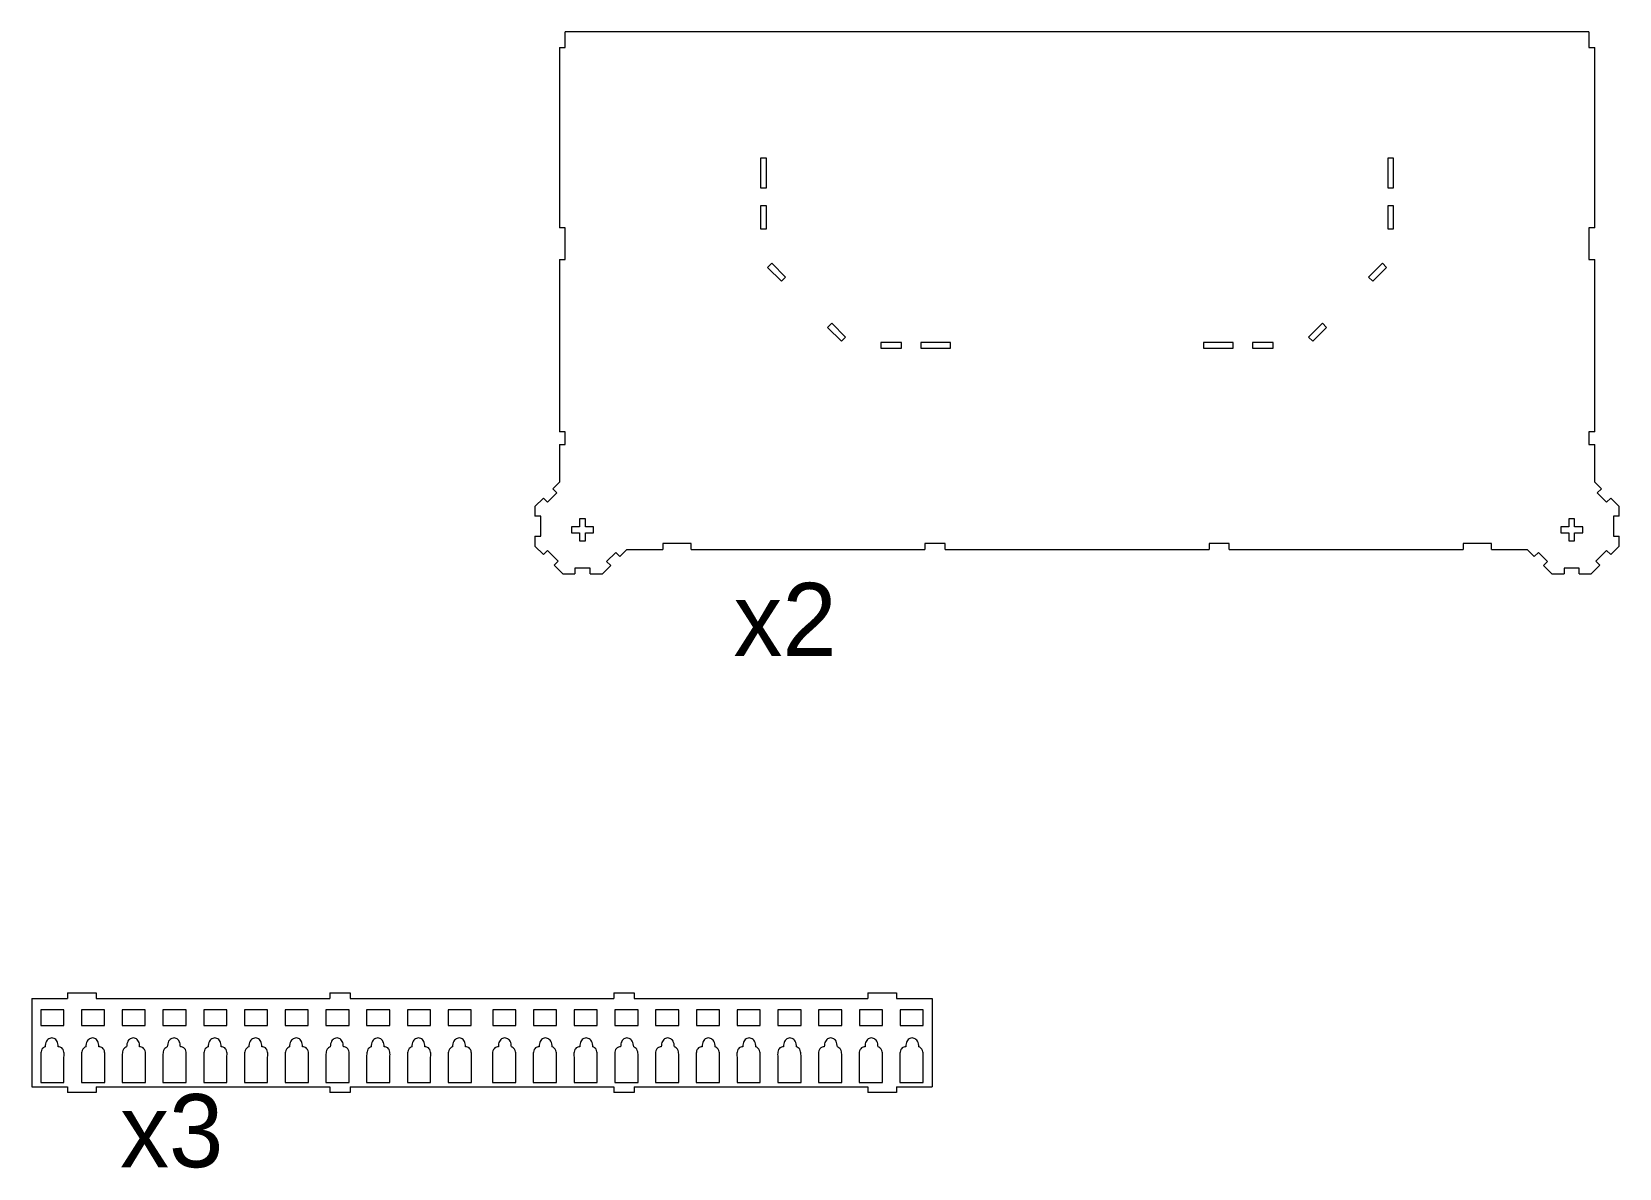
# Model space of a CAD drawing. Header units: millimetres. Extents: x -177 to 2001, y -32 to 870.
# Drawn here: x 1190 to 2001, y 237 to 817 of the extents above; entities that cross this region are included whole.
import ezdxf

# ---------------------------------------------------------------- set-up
doc = ezdxf.new("R2010")
doc.units = ezdxf.units.MM

msp = doc.modelspace()

# ---------------------------------------------------------------- linework, layer by layer
at = {"color": 7, "linetype": 'Continuous', "lineweight": 15}
for p, q in [((1462.51, 808.97), (1462.51, 816.99)), ((1985.09, 816.99), (1462.51, 816.99)), ((1985.09, 816.99), (1985.09, 808.97)), ((1459.51, 808.97), (1462.51, 808.97)), ((1459.51, 808.97), (1459.51, 716.92)), ((1985.09, 808.97), (1988.09, 808.97)), ((1988.09, 716.92), (1988.09, 808.97)), ((1565.23, 752.38), (1562.23, 752.38)), ((1562.23, 752.38), (1562.23, 737.3)), ((1565.23, 737.3), (1565.23, 752.38)), ((1885.38, 752.38), (1882.38, 752.38)), ((1882.38, 752.38), (1882.38, 737.3)), ((1885.38, 737.3), (1885.38, 752.38)), ((1562.23, 737.3), (1565.23, 737.3)), ((1882.38, 737.3), (1885.38, 737.3)), ((1565.23, 728.04), (1562.23, 728.04)), ((1562.23, 728.04), (1562.23, 716.34)), ((1565.23, 716.34), (1565.23, 728.04)), ((1885.38, 728.04), (1882.38, 728.04)), ((1882.38, 728.04), (1882.38, 716.34)), ((1885.38, 716.34), (1885.38, 728.04)), ((1462.51, 716.92), (1459.51, 716.92)), ((1462.51, 700.75), (1462.51, 716.92)), ((1562.23, 716.34), (1565.23, 716.34)), ((1882.38, 716.34), (1885.38, 716.34)), ((1988.09, 716.92), (1985.09, 716.92)), ((1985.09, 716.92), (1985.09, 700.75)), ((1459.51, 700.75), (1462.51, 700.75)), ((1459.51, 700.75), (1459.51, 612.81)), ((1567.91, 698.81), (1565.79, 696.69)), ((1574.98, 691.74), (1567.91, 698.81)), ((1879.69, 698.81), (1872.62, 691.74)), ((1881.81, 696.69), (1879.69, 698.81)), ((1985.09, 700.75), (1988.09, 700.75)), ((1988.09, 612.81), (1988.09, 700.75)), ((1565.79, 696.69), (1572.86, 689.62)), ((1572.86, 689.62), (1574.98, 691.74)), ((1872.62, 691.74), (1874.74, 689.62)), ((1874.74, 689.62), (1881.81, 696.69)), ((1598.56, 668.17), (1596.43, 666.05)), ((1596.43, 666.05), (1603.5, 658.98)), ((1605.63, 661.1), (1598.56, 668.17)), ((1849.05, 668.17), (1841.98, 661.1)), ((1844.1, 658.98), (1851.17, 666.05)), ((1851.17, 666.05), (1849.05, 668.17)), ((1603.5, 658.98), (1605.63, 661.1)), ((1634.17, 658.41), (1623.61, 658.41)), ((1623.61, 658.41), (1623.61, 655.41)), ((1634.17, 655.41), (1634.17, 658.41)), ((1659.19, 658.41), (1644.11, 658.41)), ((1644.11, 658.41), (1644.11, 655.41)), ((1659.19, 655.41), (1659.19, 658.41)), ((1788.41, 658.41), (1788.41, 655.41)), ((1803.49, 658.41), (1788.41, 658.41)), ((1803.49, 655.41), (1803.49, 658.41)), ((1823.99, 658.41), (1813.43, 658.41)), ((1813.43, 658.41), (1813.43, 655.41)), ((1823.99, 655.41), (1823.99, 658.41)), ((1841.98, 661.1), (1844.1, 658.98)), ((1623.61, 655.41), (1634.17, 655.41)), ((1644.11, 655.41), (1659.19, 655.41)), ((1788.41, 655.41), (1803.49, 655.41)), ((1813.43, 655.41), (1823.99, 655.41)), ((1462.51, 612.81), (1459.51, 612.81)), ((1462.51, 606.34), (1462.51, 612.81)), ((1988.09, 612.81), (1985.09, 612.81)), ((1985.09, 612.81), (1985.09, 606.34)), ((1459.51, 606.34), (1462.51, 606.34)), ((1459.51, 606.34), (1459.51, 587.14)), ((1985.09, 606.34), (1988.09, 606.34)), ((1988.09, 587.14), (1988.09, 606.34)), ((1459.51, 587.14), (1456.09, 583.72)), ((1458.21, 581.59), (1456.09, 583.72)), ((1991.51, 583.72), (1988.09, 587.14)), ((1991.51, 583.72), (1989.39, 581.59)), ((1451.35, 578.97), (1447, 574.63)), ((1451.35, 578.97), (1453.47, 576.85)), ((1453.47, 576.85), (1458.21, 581.59)), ((1989.39, 581.59), (1994.14, 576.85)), ((1994.14, 576.85), (1996.26, 578.97)), ((2000.6, 574.63), (1996.26, 578.97)), ((1447, 574.63), (1447, 569.62)), ((1450, 569.62), (1447, 569.62)), ((1450, 559.46), (1450, 569.62)), ((1472.78, 568.3), (1469.78, 568.3)), ((1469.78, 568.3), (1469.78, 564.19)), ((1472.78, 564.19), (1472.78, 568.3)), ((1977.83, 568.3), (1974.83, 568.3)), ((1974.83, 568.3), (1974.83, 564.19)), ((1977.83, 564.19), (1977.83, 568.3)), ((2000.6, 569.62), (1997.6, 569.62)), ((1997.6, 569.62), (1997.6, 559.46)), ((2000.6, 569.62), (2000.6, 574.63)), ((1447, 559.46), (1450, 559.46)), ((1447, 559.46), (1447, 554.46)), ((1465.67, 564.19), (1465.67, 561.19)), ((1469.78, 564.19), (1465.67, 564.19)), ((1465.67, 561.19), (1469.78, 561.19)), ((1469.78, 561.19), (1469.78, 557.08)), ((1476.89, 564.19), (1472.78, 564.19)), ((1472.78, 557.08), (1472.78, 561.19)), ((1472.78, 561.19), (1476.89, 561.19)), ((1476.89, 561.19), (1476.89, 564.19)), ((1974.83, 564.19), (1970.72, 564.19)), ((1970.72, 564.19), (1970.72, 561.19)), ((1970.72, 561.19), (1974.83, 561.19)), ((1974.83, 561.19), (1974.83, 557.08)), ((1981.94, 564.19), (1977.83, 564.19)), ((1977.83, 561.19), (1981.94, 561.19)), ((1977.83, 557.08), (1977.83, 561.19)), ((1981.94, 561.19), (1981.94, 564.19)), ((1997.6, 559.46), (2000.6, 559.46)), ((2000.6, 554.46), (2000.6, 559.46)), ((1447, 554.46), (1451.35, 550.11)), ((1453.47, 552.23), (1451.35, 550.11)), ((1458.96, 546.74), (1453.47, 552.23)), ((1469.78, 557.08), (1472.78, 557.08)), ((1488.25, 551.24), (1483.63, 546.62)), ((1490.37, 549.12), (1488.25, 551.24)), ((1490.37, 549.12), (1493.95, 552.7)), ((1493.95, 552.7), (1512.26, 552.7)), ((1526.76, 555.7), (1512.26, 555.7)), ((1512.26, 555.7), (1512.26, 552.7)), ((1526.76, 552.7), (1526.76, 555.7)), ((1526.76, 552.7), (1646.13, 552.7)), ((1656.44, 555.7), (1646.13, 555.7)), ((1646.13, 555.7), (1646.13, 552.7)), ((1656.44, 552.7), (1656.44, 555.7)), ((1656.44, 552.7), (1791.16, 552.7)), ((1801.48, 555.7), (1791.16, 555.7)), ((1791.16, 555.7), (1791.16, 552.7)), ((1801.48, 552.7), (1801.48, 555.7)), ((1801.48, 552.7), (1920.85, 552.7)), ((1935.34, 555.7), (1920.85, 555.7)), ((1920.85, 555.7), (1920.85, 552.7)), ((1935.34, 552.7), (1935.34, 555.7)), ((1935.34, 552.7), (1953.66, 552.7)), ((1953.66, 552.7), (1957.24, 549.12)), ((1959.36, 551.24), (1957.24, 549.12)), ((1963.97, 546.62), (1959.36, 551.24)), ((1974.83, 557.08), (1977.83, 557.08)), ((1994.14, 552.23), (1988.65, 546.74)), ((1996.26, 550.11), (1994.14, 552.23)), ((1996.26, 550.11), (2000.6, 554.46)), ((1456.84, 544.62), (1458.96, 546.74)), ((1456.84, 544.62), (1461.27, 540.19)), ((1475.14, 543.19), (1467.46, 543.19)), ((1467.46, 543.19), (1467.46, 540.19)), ((1475.14, 540.19), (1475.14, 543.19)), ((1481.44, 540.19), (1485.75, 544.5)), ((1483.63, 546.62), (1485.75, 544.5)), ((1961.85, 544.5), (1963.97, 546.62)), ((1961.85, 544.5), (1966.16, 540.19)), ((1980.14, 543.19), (1972.46, 543.19)), ((1972.46, 543.19), (1972.46, 540.19)), ((1980.14, 540.19), (1980.14, 543.19)), ((1986.34, 540.19), (1990.77, 544.62)), ((1988.65, 546.74), (1990.77, 544.62)), ((1461.27, 540.19), (1467.46, 540.19)), ((1475.14, 540.19), (1481.44, 540.19)), ((1966.16, 540.19), (1972.46, 540.19)), ((1980.14, 540.19), (1986.34, 540.19)), ((1208.44, 326.44), (1222.94, 326.44)), ((1208.44, 326.44), (1208.44, 323.44)), ((1222.94, 326.44), (1222.94, 323.44)), ((1342.31, 326.44), (1342.31, 323.44)), ((1342.31, 326.44), (1352.63, 326.44)), ((1352.63, 326.44), (1352.63, 323.44)), ((1487.34, 326.44), (1487.34, 323.44)), ((1487.34, 326.44), (1497.66, 326.44)), ((1497.66, 326.44), (1497.66, 323.44)), ((1617.03, 326.44), (1617.03, 323.44)), ((1617.03, 326.44), (1631.53, 326.44)), ((1631.53, 326.44), (1631.53, 323.44)), ((1190.13, 323.44), (1190.13, 278.44)), ((1190.13, 323.44), (1208.44, 323.44)), ((1206.51, 317.66), (1194.71, 317.66)), ((1194.71, 317.66), (1194.71, 309.66)), ((1206.51, 309.66), (1206.51, 317.66)), ((1227.31, 317.66), (1215.51, 317.66)), ((1215.51, 317.66), (1215.51, 309.66)), ((1222.94, 323.44), (1342.31, 323.44)), ((1227.31, 309.66), (1227.31, 317.66)), ((1248.11, 317.66), (1236.31, 317.66)), ((1236.31, 317.66), (1236.31, 309.66)), ((1248.11, 309.66), (1248.11, 317.66)), ((1268.91, 317.66), (1257.11, 317.66)), ((1257.11, 317.66), (1257.11, 309.66)), ((1268.91, 309.66), (1268.91, 317.66)), ((1289.71, 317.66), (1277.91, 317.66)), ((1277.91, 317.66), (1277.91, 309.66)), ((1289.71, 309.66), (1289.71, 317.66)), ((1310.51, 317.66), (1298.71, 317.66)), ((1298.71, 317.66), (1298.71, 309.66)), ((1310.51, 309.66), (1310.51, 317.66)), ((1331.31, 317.66), (1319.51, 317.66)), ((1319.51, 317.66), (1319.51, 309.66)), ((1331.31, 309.66), (1331.31, 317.66)), ((1352.11, 317.66), (1340.31, 317.66)), ((1340.31, 317.66), (1340.31, 309.66)), ((1352.11, 309.66), (1352.11, 317.66)), ((1352.63, 323.44), (1487.34, 323.44)), ((1372.91, 317.66), (1361.11, 317.66)), ((1361.11, 317.66), (1361.11, 309.66)), ((1372.91, 309.66), (1372.91, 317.66)), ((1393.71, 317.66), (1381.91, 317.66)), ((1381.91, 317.66), (1381.91, 309.66)), ((1393.71, 309.66), (1393.71, 317.66)), ((1414.51, 317.66), (1402.71, 317.66)), ((1402.71, 317.66), (1402.71, 309.66)), ((1414.51, 309.66), (1414.51, 317.66)), ((1425.46, 317.66), (1425.46, 309.66)), ((1437.26, 317.66), (1425.46, 317.66)), ((1437.26, 309.66), (1437.26, 317.66)), ((1446.26, 317.66), (1446.26, 309.66)), ((1458.06, 317.66), (1446.26, 317.66)), ((1458.06, 309.66), (1458.06, 317.66)), ((1467.06, 317.66), (1467.06, 309.66)), ((1478.86, 317.66), (1467.06, 317.66)), ((1478.86, 309.66), (1478.86, 317.66)), ((1487.86, 317.66), (1487.86, 309.66)), ((1499.66, 317.66), (1487.86, 317.66)), ((1497.66, 323.44), (1617.03, 323.44)), ((1499.66, 309.66), (1499.66, 317.66)), ((1508.66, 317.66), (1508.66, 309.66)), ((1520.46, 317.66), (1508.66, 317.66)), ((1520.46, 309.66), (1520.46, 317.66)), ((1529.46, 317.66), (1529.46, 309.66)), ((1541.26, 317.66), (1529.46, 317.66)), ((1541.26, 309.66), (1541.26, 317.66)), ((1550.26, 317.66), (1550.26, 309.66)), ((1562.06, 317.66), (1550.26, 317.66)), ((1562.06, 309.66), (1562.06, 317.66)), ((1571.06, 317.66), (1571.06, 309.66)), ((1582.86, 317.66), (1571.06, 317.66)), ((1582.86, 309.66), (1582.86, 317.66)), ((1591.86, 317.66), (1591.86, 309.66)), ((1603.66, 317.66), (1591.86, 317.66)), ((1603.66, 309.66), (1603.66, 317.66)), ((1612.66, 317.66), (1612.66, 309.66)), ((1624.46, 317.66), (1612.66, 317.66)), ((1624.46, 309.66), (1624.46, 317.66)), ((1631.53, 323.44), (1649.84, 323.44)), ((1633.46, 317.66), (1633.46, 309.66)), ((1645.26, 317.66), (1633.46, 317.66)), ((1645.26, 309.66), (1645.26, 317.66)), ((1649.84, 323.44), (1649.84, 278.44)), ((1194.71, 309.66), (1206.51, 309.66)), ((1215.51, 309.66), (1227.31, 309.66)), ((1236.31, 309.66), (1248.11, 309.66)), ((1257.11, 309.66), (1268.91, 309.66)), ((1277.91, 309.66), (1289.71, 309.66)), ((1298.71, 309.66), (1310.51, 309.66)), ((1319.51, 309.66), (1331.31, 309.66)), ((1340.31, 309.66), (1352.11, 309.66)), ((1361.11, 309.66), (1372.91, 309.66)), ((1381.91, 309.66), (1393.71, 309.66)), ((1402.71, 309.66), (1414.51, 309.66)), ((1425.46, 309.66), (1437.26, 309.66)), ((1446.26, 309.66), (1458.06, 309.66)), ((1467.06, 309.66), (1478.86, 309.66)), ((1487.86, 309.66), (1499.66, 309.66)), ((1508.66, 309.66), (1520.46, 309.66)), ((1529.46, 309.66), (1541.26, 309.66)), ((1550.26, 309.66), (1562.06, 309.66)), ((1571.06, 309.66), (1582.86, 309.66)), ((1591.86, 309.66), (1603.66, 309.66)), ((1612.66, 309.66), (1624.46, 309.66)), ((1633.46, 309.66), (1645.26, 309.66)), ((1194.71, 293.67), (1194.71, 280.6)), ((1206.57, 280.6), (1206.57, 293.52)), ((1215.51, 293.67), (1215.51, 280.6)), ((1227.37, 280.6), (1227.37, 293.52)), ((1236.31, 293.67), (1236.31, 280.6)), ((1248.17, 280.6), (1248.17, 293.52)), ((1257.11, 293.67), (1257.11, 280.6)), ((1268.97, 280.6), (1268.97, 293.52)), ((1277.91, 293.67), (1277.91, 280.6)), ((1289.77, 280.6), (1289.77, 293.52)), ((1298.71, 293.67), (1298.71, 280.6)), ((1310.57, 280.6), (1310.57, 293.52)), ((1319.51, 293.67), (1319.51, 280.6)), ((1331.37, 280.6), (1331.37, 293.52)), ((1340.31, 293.67), (1340.31, 280.6)), ((1352.17, 280.6), (1352.17, 293.52)), ((1361.11, 293.67), (1361.11, 280.6)), ((1372.97, 280.6), (1372.97, 293.52)), ((1381.91, 293.67), (1381.91, 280.6)), ((1393.77, 280.6), (1393.77, 293.52)), ((1402.71, 293.67), (1402.71, 280.6)), ((1414.57, 280.6), (1414.57, 293.52)), ((1425.39, 293.52), (1425.39, 280.6)), ((1437.26, 280.6), (1437.26, 293.67)), ((1446.19, 293.52), (1446.19, 280.6)), ((1458.06, 280.6), (1458.06, 293.67)), ((1466.99, 293.52), (1466.99, 280.6)), ((1478.86, 280.6), (1478.86, 293.67)), ((1487.79, 293.52), (1487.79, 280.6)), ((1499.66, 280.6), (1499.66, 293.67)), ((1508.59, 293.52), (1508.59, 280.6)), ((1520.46, 280.6), (1520.46, 293.67)), ((1529.39, 293.52), (1529.39, 280.6)), ((1541.26, 280.6), (1541.26, 293.67)), ((1550.19, 293.52), (1550.19, 280.6)), ((1562.06, 280.6), (1562.06, 293.67)), ((1570.99, 293.52), (1570.99, 280.6)), ((1582.86, 280.6), (1582.86, 293.67)), ((1591.79, 293.52), (1591.79, 280.6)), ((1603.66, 280.6), (1603.66, 293.67)), ((1612.59, 293.52), (1612.59, 280.6)), ((1624.46, 280.6), (1624.46, 293.67)), ((1633.39, 293.52), (1633.39, 280.6)), ((1645.26, 280.6), (1645.26, 293.67)), ((1190.13, 278.44), (1208.44, 278.44)), ((1194.71, 280.6), (1206.57, 280.6)), ((1208.44, 278.44), (1208.44, 275.44)), ((1215.51, 280.6), (1227.37, 280.6)), ((1222.94, 278.44), (1222.94, 275.44)), ((1222.94, 278.44), (1342.31, 278.44)), ((1236.31, 280.6), (1248.17, 280.6)), ((1257.11, 280.6), (1268.97, 280.6)), ((1277.91, 280.6), (1289.77, 280.6)), ((1298.71, 280.6), (1310.57, 280.6)), ((1319.51, 280.6), (1331.37, 280.6)), ((1340.31, 280.6), (1352.17, 280.6)), ((1342.31, 278.44), (1342.31, 275.44)), ((1352.63, 278.44), (1487.34, 278.44)), ((1352.63, 278.44), (1352.63, 275.44)), ((1361.11, 280.6), (1372.97, 280.6)), ((1381.91, 280.6), (1393.77, 280.6)), ((1402.71, 280.6), (1414.57, 280.6)), ((1425.39, 280.6), (1437.26, 280.6)), ((1446.19, 280.6), (1458.06, 280.6)), ((1466.99, 280.6), (1478.86, 280.6)), ((1487.34, 278.44), (1487.34, 275.44)), ((1487.79, 280.6), (1499.66, 280.6)), ((1497.66, 278.44), (1617.03, 278.44)), ((1497.66, 278.44), (1497.66, 275.44)), ((1508.59, 280.6), (1520.46, 280.6)), ((1529.39, 280.6), (1541.26, 280.6)), ((1550.19, 280.6), (1562.06, 280.6)), ((1570.99, 280.6), (1582.86, 280.6)), ((1591.79, 280.6), (1603.66, 280.6)), ((1612.59, 280.6), (1624.46, 280.6)), ((1617.03, 278.44), (1617.03, 275.44)), ((1631.53, 278.44), (1649.84, 278.44)), ((1631.53, 278.44), (1631.53, 275.44)), ((1633.39, 280.6), (1645.26, 280.6)), ((1222.94, 275.44), (1208.44, 275.44)), ((1352.63, 275.44), (1342.31, 275.44)), ((1497.66, 275.44), (1487.34, 275.44)), ((1631.53, 275.44), (1617.03, 275.44))]:
    msp.add_line(p, q, dxfattribs=at)
for points, knots in [([(1200.41, 303.43), (1200.03, 303.36), (1199.31, 303.21), (1198.31, 302.61), (1197.54, 301.64), (1197.05, 300.3), (1196.97, 299.3), (1196.93, 298.75)], [0, 0, 0, 0, 0.178834, 0.342424, 0.532705, 0.746246, 1, 1, 1, 1]), ([(1203.62, 298.89), (1203.59, 299.39), (1203.54, 300.31), (1203.12, 301.56), (1202.43, 302.5), (1201.49, 303.15), (1200.78, 303.34), (1200.41, 303.43)], [0, 0, 0, 0, 0.243747, 0.451763, 0.639377, 0.811664, 1, 1, 1, 1]), ([(1221.21, 303.43), (1220.83, 303.36), (1220.11, 303.21), (1219.11, 302.61), (1218.34, 301.64), (1217.85, 300.3), (1217.77, 299.3), (1217.73, 298.75)], [0, 0, 0, 0, 0.178833, 0.342424, 0.532705, 0.746246, 1, 1, 1, 1]), ([(1224.42, 298.89), (1224.39, 299.39), (1224.34, 300.31), (1223.92, 301.56), (1223.23, 302.5), (1222.29, 303.15), (1221.58, 303.34), (1221.21, 303.43)], [0, 0, 0, 0, 0.2437472, 0.4517629, 0.6393773, 0.8116636, 1, 1, 1, 1]), ([(1242.01, 303.43), (1241.63, 303.36), (1240.91, 303.21), (1239.91, 302.61), (1239.14, 301.64), (1238.65, 300.3), (1238.57, 299.3), (1238.53, 298.75)], [0, 0, 0, 0, 0.178834, 0.342425, 0.532705, 0.746246, 1, 1, 1, 1]), ([(1245.22, 298.89), (1245.19, 299.39), (1245.14, 300.31), (1244.72, 301.56), (1244.03, 302.5), (1243.09, 303.15), (1242.38, 303.34), (1242.01, 303.43)], [0, 0, 0, 0, 0.243747, 0.451763, 0.639377, 0.811664, 1, 1, 1, 1]), ([(1262.81, 303.43), (1262.43, 303.36), (1261.71, 303.21), (1260.71, 302.61), (1259.94, 301.64), (1259.45, 300.3), (1259.37, 299.3), (1259.33, 298.75)], [0, 0, 0, 0, 0.178834, 0.342425, 0.532705, 0.746246, 1, 1, 1, 1]), ([(1266.02, 298.89), (1265.99, 299.39), (1265.94, 300.31), (1265.52, 301.56), (1264.83, 302.5), (1263.89, 303.15), (1263.18, 303.34), (1262.81, 303.43)], [0, 0, 0, 0, 0.243747, 0.451763, 0.639377, 0.811664, 1, 1, 1, 1]), ([(1283.61, 303.43), (1283.23, 303.36), (1282.51, 303.21), (1281.51, 302.61), (1280.74, 301.64), (1280.25, 300.3), (1280.17, 299.3), (1280.13, 298.75)], [0, 0, 0, 0, 0.178834, 0.342424, 0.532705, 0.746246, 1, 1, 1, 1]), ([(1286.82, 298.89), (1286.79, 299.39), (1286.74, 300.31), (1286.32, 301.56), (1285.63, 302.5), (1284.69, 303.15), (1283.98, 303.34), (1283.61, 303.43)], [0, 0, 0, 0, 0.243747, 0.451763, 0.639377, 0.811664, 1, 1, 1, 1]), ([(1304.41, 303.43), (1304.03, 303.36), (1303.31, 303.21), (1302.31, 302.61), (1301.54, 301.64), (1301.05, 300.3), (1300.97, 299.3), (1300.93, 298.75)], [0, 0, 0, 0, 0.178833, 0.342424, 0.532705, 0.746246, 1, 1, 1, 1]), ([(1307.62, 298.89), (1307.59, 299.39), (1307.54, 300.31), (1307.12, 301.56), (1306.43, 302.5), (1305.49, 303.15), (1304.78, 303.34), (1304.41, 303.43)], [0, 0, 0, 0, 0.243747, 0.451763, 0.639377, 0.811664, 1, 1, 1, 1]), ([(1325.21, 303.43), (1324.83, 303.36), (1324.11, 303.21), (1323.11, 302.61), (1322.34, 301.64), (1321.85, 300.3), (1321.77, 299.3), (1321.73, 298.75)], [0, 0, 0, 0, 0.178834, 0.342425, 0.532705, 0.746246, 1, 1, 1, 1]), ([(1328.42, 298.89), (1328.39, 299.39), (1328.34, 300.31), (1327.92, 301.56), (1327.23, 302.5), (1326.29, 303.15), (1325.58, 303.34), (1325.21, 303.43)], [0, 0, 0, 0, 0.243747, 0.451763, 0.639377, 0.811664, 1, 1, 1, 1]), ([(1346.01, 303.43), (1345.63, 303.36), (1344.91, 303.21), (1343.91, 302.61), (1343.14, 301.64), (1342.65, 300.3), (1342.57, 299.3), (1342.53, 298.75)], [0, 0, 0, 0, 0.178834, 0.342424, 0.532705, 0.746246, 1, 1, 1, 1]), ([(1349.22, 298.89), (1349.19, 299.39), (1349.14, 300.31), (1348.72, 301.56), (1348.03, 302.5), (1347.09, 303.15), (1346.38, 303.34), (1346.01, 303.43)], [0, 0, 0, 0, 0.243747, 0.451763, 0.639377, 0.811664, 1, 1, 1, 1]), ([(1366.81, 303.43), (1366.43, 303.36), (1365.71, 303.21), (1364.71, 302.61), (1363.94, 301.64), (1363.45, 300.3), (1363.37, 299.3), (1363.33, 298.75)], [0, 0, 0, 0, 0.1788339, 0.342425, 0.5327051, 0.7462458, 1, 1, 1, 1]), ([(1370.02, 298.89), (1369.99, 299.39), (1369.94, 300.31), (1369.52, 301.56), (1368.83, 302.5), (1367.89, 303.15), (1367.18, 303.34), (1366.81, 303.43)], [0, 0, 0, 0, 0.243747, 0.451763, 0.639377, 0.811664, 1, 1, 1, 1]), ([(1387.61, 303.43), (1387.23, 303.36), (1386.51, 303.21), (1385.51, 302.61), (1384.74, 301.64), (1384.25, 300.3), (1384.17, 299.3), (1384.13, 298.75)], [0, 0, 0, 0, 0.1788339, 0.342425, 0.5327051, 0.7462458, 1, 1, 1, 1]), ([(1390.82, 298.89), (1390.79, 299.39), (1390.74, 300.31), (1390.32, 301.56), (1389.63, 302.5), (1388.69, 303.15), (1387.98, 303.34), (1387.61, 303.43)], [0, 0, 0, 0, 0.243747, 0.451763, 0.639377, 0.811664, 1, 1, 1, 1]), ([(1408.41, 303.43), (1408.03, 303.36), (1407.31, 303.21), (1406.31, 302.61), (1405.54, 301.64), (1405.05, 300.3), (1404.97, 299.3), (1404.93, 298.75)], [0, 0, 0, 0, 0.178834, 0.342424, 0.532705, 0.746245, 1, 1, 1, 1]), ([(1411.62, 298.89), (1411.59, 299.39), (1411.54, 300.31), (1411.12, 301.56), (1410.43, 302.5), (1409.49, 303.15), (1408.78, 303.34), (1408.41, 303.43)], [0, 0, 0, 0, 0.243747, 0.451762, 0.639377, 0.811664, 1, 1, 1, 1]), ([(1431.56, 303.43), (1431.19, 303.34), (1430.47, 303.15), (1429.54, 302.5), (1428.84, 301.56), (1428.42, 300.31), (1428.38, 299.39), (1428.35, 298.89)], [0, 0, 0, 0, 0.188338, 0.360624, 0.548238, 0.756253, 1, 1, 1, 1]), ([(1435.04, 298.75), (1435, 299.3), (1434.92, 300.3), (1434.43, 301.64), (1433.65, 302.61), (1432.66, 303.21), (1431.94, 303.36), (1431.56, 303.43)], [0, 0, 0, 0, 0.253755, 0.467296, 0.657576, 0.821168, 1, 1, 1, 1]), ([(1452.36, 303.43), (1451.99, 303.34), (1451.27, 303.15), (1450.34, 302.5), (1449.64, 301.56), (1449.22, 300.31), (1449.18, 299.39), (1449.15, 298.89)], [0, 0, 0, 0, 0.188336, 0.360622, 0.548237, 0.756253, 1, 1, 1, 1]), ([(1455.84, 298.75), (1455.8, 299.3), (1455.72, 300.3), (1455.23, 301.64), (1454.45, 302.61), (1453.46, 303.21), (1452.74, 303.36), (1452.36, 303.43)], [0, 0, 0, 0, 0.253755, 0.467295, 0.657576, 0.821166, 1, 1, 1, 1]), ([(1473.16, 303.43), (1472.79, 303.34), (1472.07, 303.15), (1471.14, 302.5), (1470.44, 301.56), (1470.02, 300.31), (1469.98, 299.39), (1469.95, 298.89)], [0, 0, 0, 0, 0.188336, 0.360622, 0.548237, 0.756253, 1, 1, 1, 1]), ([(1476.64, 298.75), (1476.6, 299.3), (1476.52, 300.3), (1476.03, 301.64), (1475.25, 302.61), (1474.26, 303.21), (1473.54, 303.36), (1473.16, 303.43)], [0, 0, 0, 0, 0.253754, 0.467294, 0.657574, 0.821166, 1, 1, 1, 1]), ([(1493.96, 303.43), (1493.59, 303.34), (1492.87, 303.15), (1491.94, 302.5), (1491.24, 301.56), (1490.82, 300.31), (1490.78, 299.39), (1490.75, 298.89)], [0, 0, 0, 0, 0.188336, 0.360623, 0.548237, 0.756253, 1, 1, 1, 1]), ([(1497.44, 298.75), (1497.4, 299.3), (1497.32, 300.3), (1496.83, 301.64), (1496.05, 302.61), (1495.06, 303.21), (1494.34, 303.36), (1493.96, 303.43)], [0, 0, 0, 0, 0.253755, 0.467295, 0.657576, 0.821166, 1, 1, 1, 1]), ([(1514.76, 303.43), (1514.39, 303.34), (1513.67, 303.15), (1512.74, 302.5), (1512.04, 301.56), (1511.62, 300.31), (1511.58, 299.39), (1511.55, 298.89)], [0, 0, 0, 0, 0.188336, 0.360622, 0.548237, 0.756253, 1, 1, 1, 1]), ([(1518.24, 298.75), (1518.2, 299.3), (1518.12, 300.3), (1517.63, 301.64), (1516.85, 302.61), (1515.86, 303.21), (1515.14, 303.36), (1514.76, 303.43)], [0, 0, 0, 0, 0.253754, 0.467294, 0.657576, 0.821166, 1, 1, 1, 1]), ([(1535.56, 303.43), (1535.19, 303.34), (1534.47, 303.15), (1533.54, 302.5), (1532.84, 301.56), (1532.42, 300.31), (1532.38, 299.39), (1532.35, 298.89)], [0, 0, 0, 0, 0.188336, 0.360624, 0.548237, 0.756253, 1, 1, 1, 1]), ([(1539.04, 298.75), (1539, 299.3), (1538.92, 300.3), (1538.43, 301.64), (1537.65, 302.61), (1536.66, 303.21), (1535.94, 303.36), (1535.56, 303.43)], [0, 0, 0, 0, 0.253755, 0.467296, 0.657575, 0.821168, 1, 1, 1, 1]), ([(1556.36, 303.43), (1555.99, 303.34), (1555.27, 303.15), (1554.34, 302.5), (1553.64, 301.56), (1553.22, 300.31), (1553.18, 299.39), (1553.15, 298.89)], [0, 0, 0, 0, 0.188336, 0.360624, 0.548237, 0.756253, 1, 1, 1, 1]), ([(1559.84, 298.75), (1559.8, 299.3), (1559.72, 300.3), (1559.23, 301.64), (1558.45, 302.61), (1557.46, 303.21), (1556.74, 303.36), (1556.36, 303.43)], [0, 0, 0, 0, 0.253754, 0.4672948, 0.6575763, 0.8211683, 1, 1, 1, 1]), ([(1577.16, 303.43), (1576.79, 303.34), (1576.07, 303.15), (1575.14, 302.5), (1574.44, 301.56), (1574.02, 300.31), (1573.98, 299.39), (1573.95, 298.89)], [0, 0, 0, 0, 0.188336, 0.360624, 0.548237, 0.756253, 1, 1, 1, 1]), ([(1580.64, 298.75), (1580.6, 299.3), (1580.52, 300.3), (1580.03, 301.64), (1579.25, 302.61), (1578.26, 303.21), (1577.54, 303.36), (1577.16, 303.43)], [0, 0, 0, 0, 0.253754, 0.467295, 0.657576, 0.821164, 1, 1, 1, 1]), ([(1597.96, 303.43), (1597.59, 303.34), (1596.87, 303.15), (1595.94, 302.5), (1595.24, 301.56), (1594.82, 300.31), (1594.78, 299.39), (1594.75, 298.89)], [0, 0, 0, 0, 0.188336, 0.36062, 0.548237, 0.756252, 1, 1, 1, 1]), ([(1601.44, 298.75), (1601.4, 299.3), (1601.32, 300.3), (1600.83, 301.64), (1600.05, 302.61), (1599.06, 303.21), (1598.34, 303.36), (1597.96, 303.43)], [0, 0, 0, 0, 0.253754, 0.467295, 0.657576, 0.821164, 1, 1, 1, 1]), ([(1618.76, 303.43), (1618.39, 303.34), (1617.67, 303.15), (1616.74, 302.5), (1616.04, 301.56), (1615.62, 300.31), (1615.58, 299.39), (1615.55, 298.89)], [0, 0, 0, 0, 0.188336, 0.36062, 0.548237, 0.756252, 1, 1, 1, 1]), ([(1622.24, 298.75), (1622.2, 299.3), (1622.12, 300.3), (1621.63, 301.64), (1620.85, 302.61), (1619.86, 303.21), (1619.14, 303.36), (1618.76, 303.43)], [0, 0, 0, 0, 0.253754, 0.467294, 0.657572, 0.821164, 1, 1, 1, 1]), ([(1639.56, 303.43), (1639.19, 303.34), (1638.47, 303.15), (1637.54, 302.5), (1636.84, 301.56), (1636.42, 300.31), (1636.38, 299.39), (1636.35, 298.89)], [0, 0, 0, 0, 0.1883355, 0.3606232, 0.5482387, 0.7562534, 1, 1, 1, 1]), ([(1643.04, 298.75), (1643, 299.3), (1642.92, 300.3), (1642.43, 301.64), (1641.65, 302.61), (1640.66, 303.21), (1639.94, 303.36), (1639.56, 303.43)], [0, 0, 0, 0, 0.253755, 0.467296, 0.657575, 0.821168, 1, 1, 1, 1]), ([(1196.93, 298.75), (1196.64, 298.64), (1196.01, 298.4), (1195.26, 297.51), (1194.69, 295.9), (1194.7, 294.57), (1194.71, 293.67)], [0, 0, 0, 0, 0.151811, 0.33858, 0.556779, 1, 1, 1, 1]), ([(1206.57, 293.52), (1206.63, 294.4), (1206.72, 295.73), (1206.24, 297.38), (1205.54, 298.28), (1204.61, 298.78), (1203.96, 298.85), (1203.62, 298.89)], [0, 0, 0, 0, 0.376592, 0.56276, 0.722116, 0.853205, 1, 1, 1, 1]), ([(1217.73, 298.75), (1217.44, 298.64), (1216.81, 298.4), (1216.06, 297.51), (1215.49, 295.9), (1215.5, 294.57), (1215.51, 293.67)], [0, 0, 0, 0, 0.151811, 0.33858, 0.556779, 1, 1, 1, 1]), ([(1227.37, 293.52), (1227.43, 294.4), (1227.52, 295.73), (1227.04, 297.38), (1226.34, 298.28), (1225.41, 298.78), (1224.76, 298.85), (1224.42, 298.89)], [0, 0, 0, 0, 0.3765916, 0.5627604, 0.7221157, 0.8532045, 1, 1, 1, 1]), ([(1238.53, 298.75), (1238.24, 298.64), (1237.61, 298.4), (1236.86, 297.51), (1236.29, 295.9), (1236.3, 294.57), (1236.31, 293.67)], [0, 0, 0, 0, 0.151811, 0.338579, 0.556779, 1, 1, 1, 1]), ([(1248.17, 293.52), (1248.23, 294.4), (1248.32, 295.73), (1247.84, 297.38), (1247.14, 298.28), (1246.21, 298.78), (1245.56, 298.85), (1245.22, 298.89)], [0, 0, 0, 0, 0.376592, 0.56276, 0.722116, 0.853204, 1, 1, 1, 1]), ([(1259.33, 298.75), (1259.04, 298.64), (1258.41, 298.4), (1257.66, 297.51), (1257.09, 295.9), (1257.1, 294.57), (1257.11, 293.67)], [0, 0, 0, 0, 0.151811, 0.33858, 0.556779, 1, 1, 1, 1]), ([(1268.97, 293.52), (1269.03, 294.4), (1269.12, 295.73), (1268.64, 297.38), (1267.94, 298.28), (1267.01, 298.78), (1266.36, 298.85), (1266.02, 298.89)], [0, 0, 0, 0, 0.376592, 0.56276, 0.722115, 0.853204, 1, 1, 1, 1]), ([(1280.13, 298.75), (1279.84, 298.64), (1279.21, 298.4), (1278.46, 297.51), (1277.89, 295.9), (1277.9, 294.57), (1277.91, 293.67)], [0, 0, 0, 0, 0.151811, 0.33858, 0.556779, 1, 1, 1, 1]), ([(1289.77, 293.52), (1289.83, 294.4), (1289.92, 295.73), (1289.44, 297.38), (1288.74, 298.28), (1287.81, 298.78), (1287.16, 298.85), (1286.82, 298.89)], [0, 0, 0, 0, 0.376592, 0.56276, 0.722116, 0.853204, 1, 1, 1, 1]), ([(1300.93, 298.75), (1300.64, 298.64), (1300.01, 298.4), (1299.26, 297.51), (1298.69, 295.9), (1298.7, 294.57), (1298.71, 293.67)], [0, 0, 0, 0, 0.151811, 0.33858, 0.556779, 1, 1, 1, 1]), ([(1310.57, 293.52), (1310.63, 294.4), (1310.72, 295.73), (1310.24, 297.38), (1309.54, 298.28), (1308.61, 298.78), (1307.96, 298.85), (1307.62, 298.89)], [0, 0, 0, 0, 0.376591, 0.56276, 0.722115, 0.853204, 1, 1, 1, 1]), ([(1321.73, 298.75), (1321.44, 298.64), (1320.81, 298.4), (1320.06, 297.51), (1319.49, 295.9), (1319.5, 294.57), (1319.51, 293.67)], [0, 0, 0, 0, 0.1518111, 0.3385798, 0.5567787, 1, 1, 1, 1]), ([(1331.37, 293.52), (1331.43, 294.4), (1331.52, 295.73), (1331.04, 297.38), (1330.34, 298.28), (1329.41, 298.78), (1328.76, 298.85), (1328.42, 298.89)], [0, 0, 0, 0, 0.376592, 0.56276, 0.722115, 0.853205, 1, 1, 1, 1]), ([(1342.53, 298.75), (1342.24, 298.64), (1341.61, 298.4), (1340.86, 297.51), (1340.29, 295.9), (1340.3, 294.57), (1340.31, 293.67)], [0, 0, 0, 0, 0.151811, 0.33858, 0.556779, 1, 1, 1, 1]), ([(1352.17, 293.52), (1352.23, 294.4), (1352.32, 295.73), (1351.84, 297.38), (1351.14, 298.28), (1350.21, 298.78), (1349.56, 298.85), (1349.22, 298.89)], [0, 0, 0, 0, 0.376592, 0.56276, 0.722116, 0.853205, 1, 1, 1, 1]), ([(1363.33, 298.75), (1363.04, 298.64), (1362.41, 298.4), (1361.66, 297.51), (1361.09, 295.9), (1361.1, 294.57), (1361.11, 293.67)], [0, 0, 0, 0, 0.151811, 0.33858, 0.556779, 1, 1, 1, 1]), ([(1372.97, 293.52), (1373.03, 294.4), (1373.12, 295.73), (1372.64, 297.38), (1371.94, 298.28), (1371.01, 298.78), (1370.36, 298.85), (1370.02, 298.89)], [0, 0, 0, 0, 0.376591, 0.56276, 0.722115, 0.853204, 1, 1, 1, 1]), ([(1384.13, 298.75), (1383.84, 298.64), (1383.21, 298.4), (1382.46, 297.51), (1381.89, 295.9), (1381.9, 294.57), (1381.91, 293.67)], [0, 0, 0, 0, 0.151811, 0.33858, 0.556779, 1, 1, 1, 1]), ([(1393.77, 293.52), (1393.83, 294.4), (1393.92, 295.73), (1393.44, 297.38), (1392.74, 298.28), (1391.81, 298.78), (1391.16, 298.85), (1390.82, 298.89)], [0, 0, 0, 0, 0.3765915, 0.5627602, 0.7221148, 0.8532041, 1, 1, 1, 1]), ([(1404.93, 298.75), (1404.64, 298.64), (1404.01, 298.4), (1403.26, 297.51), (1402.69, 295.9), (1402.7, 294.57), (1402.71, 293.67)], [0, 0, 0, 0, 0.151811, 0.33858, 0.556779, 1, 1, 1, 1]), ([(1414.57, 293.52), (1414.63, 294.4), (1414.72, 295.73), (1414.24, 297.38), (1413.54, 298.28), (1412.61, 298.78), (1411.96, 298.85), (1411.62, 298.89)], [0, 0, 0, 0, 0.376591, 0.562759, 0.722115, 0.853204, 1, 1, 1, 1]), ([(1428.35, 298.89), (1428.01, 298.85), (1427.36, 298.78), (1426.43, 298.28), (1425.73, 297.38), (1425.25, 295.73), (1425.34, 294.4), (1425.39, 293.52)], [0, 0, 0, 0, 0.146796, 0.277883, 0.43724, 0.623408, 1, 1, 1, 1]), ([(1437.26, 293.67), (1437.27, 294.57), (1437.28, 295.9), (1436.7, 297.51), (1435.96, 298.4), (1435.32, 298.64), (1435.04, 298.75)], [0, 0, 0, 0, 0.4432219, 0.6614219, 0.8481909, 1, 1, 1, 1]), ([(1449.15, 298.89), (1448.81, 298.85), (1448.16, 298.78), (1447.23, 298.28), (1446.53, 297.38), (1446.05, 295.73), (1446.14, 294.4), (1446.19, 293.52)], [0, 0, 0, 0, 0.146796, 0.277885, 0.43724, 0.623408, 1, 1, 1, 1]), ([(1458.06, 293.67), (1458.07, 294.57), (1458.08, 295.9), (1457.5, 297.51), (1456.76, 298.4), (1456.12, 298.64), (1455.84, 298.75)], [0, 0, 0, 0, 0.443221, 0.66142, 0.848189, 1, 1, 1, 1]), ([(1469.95, 298.89), (1469.61, 298.85), (1468.96, 298.78), (1468.03, 298.28), (1467.33, 297.38), (1466.85, 295.73), (1466.94, 294.4), (1466.99, 293.52)], [0, 0, 0, 0, 0.146796, 0.277885, 0.43724, 0.623408, 1, 1, 1, 1]), ([(1478.86, 293.67), (1478.87, 294.57), (1478.88, 295.9), (1478.3, 297.51), (1477.56, 298.4), (1476.92, 298.64), (1476.64, 298.75)], [0, 0, 0, 0, 0.4432209, 0.6614204, 0.848189, 1, 1, 1, 1]), ([(1490.75, 298.89), (1490.41, 298.85), (1489.76, 298.78), (1488.83, 298.28), (1488.13, 297.38), (1487.65, 295.73), (1487.74, 294.4), (1487.79, 293.52)], [0, 0, 0, 0, 0.146794, 0.277883, 0.437239, 0.623408, 1, 1, 1, 1]), ([(1499.66, 293.67), (1499.67, 294.57), (1499.68, 295.9), (1499.1, 297.51), (1498.36, 298.4), (1497.72, 298.64), (1497.44, 298.75)], [0, 0, 0, 0, 0.443221, 0.66142, 0.848189, 1, 1, 1, 1]), ([(1511.55, 298.89), (1511.21, 298.85), (1510.56, 298.78), (1509.63, 298.28), (1508.93, 297.38), (1508.45, 295.73), (1508.54, 294.4), (1508.59, 293.52)], [0, 0, 0, 0, 0.146796, 0.277885, 0.43724, 0.623408, 1, 1, 1, 1]), ([(1520.46, 293.67), (1520.47, 294.57), (1520.48, 295.9), (1519.9, 297.51), (1519.16, 298.4), (1518.52, 298.64), (1518.24, 298.75)], [0, 0, 0, 0, 0.443221, 0.66142, 0.848189, 1, 1, 1, 1]), ([(1532.35, 298.89), (1532.01, 298.85), (1531.36, 298.78), (1530.43, 298.28), (1529.73, 297.38), (1529.25, 295.73), (1529.34, 294.4), (1529.39, 293.52)], [0, 0, 0, 0, 0.146796, 0.277885, 0.437241, 0.623409, 1, 1, 1, 1]), ([(1541.26, 293.67), (1541.27, 294.57), (1541.28, 295.9), (1540.7, 297.51), (1539.96, 298.4), (1539.32, 298.64), (1539.04, 298.75)], [0, 0, 0, 0, 0.4432218, 0.6614215, 0.8481888, 1, 1, 1, 1]), ([(1553.15, 298.89), (1552.81, 298.85), (1552.16, 298.78), (1551.23, 298.28), (1550.53, 297.38), (1550.05, 295.73), (1550.14, 294.4), (1550.19, 293.52)], [0, 0, 0, 0, 0.146796, 0.277885, 0.437241, 0.623409, 1, 1, 1, 1]), ([(1562.06, 293.67), (1562.07, 294.57), (1562.08, 295.9), (1561.5, 297.51), (1560.76, 298.4), (1560.12, 298.64), (1559.84, 298.75)], [0, 0, 0, 0, 0.4432218, 0.6614215, 0.8481888, 1, 1, 1, 1]), ([(1573.95, 298.89), (1573.61, 298.85), (1572.96, 298.78), (1572.03, 298.28), (1571.33, 297.38), (1570.85, 295.73), (1570.94, 294.4), (1570.99, 293.52)], [0, 0, 0, 0, 0.146796, 0.277885, 0.437241, 0.623409, 1, 1, 1, 1]), ([(1582.86, 293.67), (1582.87, 294.57), (1582.88, 295.9), (1582.3, 297.51), (1581.56, 298.4), (1580.92, 298.64), (1580.64, 298.75)], [0, 0, 0, 0, 0.443221, 0.661419, 0.848189, 1, 1, 1, 1]), ([(1594.75, 298.89), (1594.41, 298.85), (1593.76, 298.78), (1592.83, 298.28), (1592.13, 297.38), (1591.65, 295.73), (1591.74, 294.4), (1591.79, 293.52)], [0, 0, 0, 0, 0.146796, 0.277886, 0.437239, 0.623408, 1, 1, 1, 1]), ([(1603.66, 293.67), (1603.67, 294.57), (1603.68, 295.9), (1603.1, 297.51), (1602.36, 298.4), (1601.72, 298.64), (1601.44, 298.75)], [0, 0, 0, 0, 0.443221, 0.661419, 0.848189, 1, 1, 1, 1]), ([(1615.55, 298.89), (1615.21, 298.85), (1614.56, 298.78), (1613.63, 298.28), (1612.93, 297.38), (1612.45, 295.73), (1612.54, 294.4), (1612.59, 293.52)], [0, 0, 0, 0, 0.146796, 0.277886, 0.437239, 0.623408, 1, 1, 1, 1]), ([(1624.46, 293.67), (1624.47, 294.57), (1624.48, 295.9), (1623.9, 297.51), (1623.16, 298.4), (1622.52, 298.64), (1622.24, 298.75)], [0, 0, 0, 0, 0.44322, 0.661419, 0.848189, 1, 1, 1, 1]), ([(1636.35, 298.89), (1636.01, 298.85), (1635.36, 298.78), (1634.43, 298.28), (1633.73, 297.38), (1633.25, 295.73), (1633.34, 294.4), (1633.39, 293.52)], [0, 0, 0, 0, 0.146796, 0.277885, 0.437241, 0.623409, 1, 1, 1, 1]), ([(1645.26, 293.67), (1645.27, 294.57), (1645.28, 295.9), (1644.7, 297.51), (1643.96, 298.4), (1643.32, 298.64), (1643.04, 298.75)], [0, 0, 0, 0, 0.4432218, 0.6614215, 0.8481888, 1, 1, 1, 1])]:
    msp.add_open_spline(points, degree=3, knots=knots, dxfattribs=at)

# ---------------------------------------------------------------- texts
for s, p in [('x2', (1548.4, 498.33)), ('x3', (1235.25, 237.36))]:
    msp.add_text(s, height=37.315).set_placement(p)

doc.saveas('drawing.dxf')
